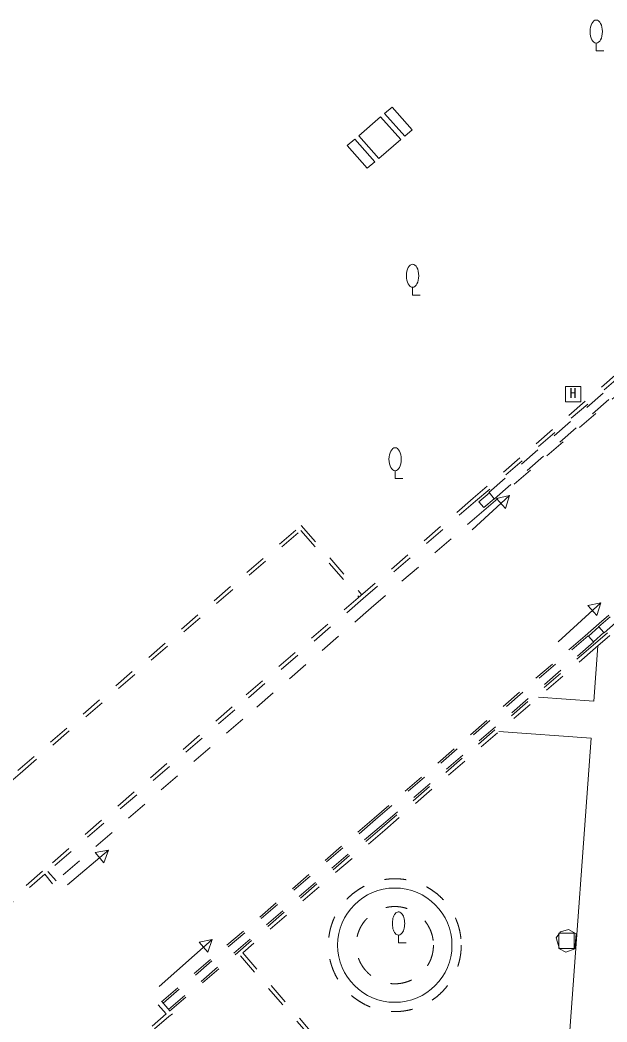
# Model space of a CAD drawing. Units: millimetres, scale not verified. Extents: x -294350 to 464306, y -228900 to 207900.
# Drawn here: x 35311 to 54306, y -20723 to 11707 of the extents above; entities that cross this region are included whole.
import ezdxf
from ezdxf.enums import TextEntityAlignment as Align

# ---------------------------------------------------------------- set-up
doc = ezdxf.new("R2010")
doc.units = ezdxf.units.MM
doc.header["$LTSCALE"] = 700
doc.linetypes.add('USER1', pattern=[2, 1, -1])
doc.layers.add('0-0', color=7, linetype='Continuous')
doc.layers.add('0-5_S-BGD', color=8, linetype='Continuous', lineweight=13)
doc.styles.add('ＭＳ ゴシック', font='')
doc.styles.get('ＭＳ ゴシック').set_extended_font_data('MS Gothic')

# ---------------------------------------------------------------- blocks, each defined once
blk = doc.blocks.new('独立樹（広葉樹）_1')
at = {"layer": '0-5_S-BGD'}
blk.add_lwpolyline([(55351934400, -88860878400), (55351934400, -88861053400), (55352109400, -88861053400)], dxfattribs=at)
blk.add_ellipse((55351934400, -88860615900), major_axis=(0, 262500), ratio=0.533333, dxfattribs=at)
blk = doc.blocks.new('照明灯_2')
at = {"layer": '0-5_S-BGD'}
blk.add_lwpolyline([(55351235800, -88868656100), (55351585800, -88868656100), (55351585800, -88869006100), (55351235800, -88869006100)], close=True, dxfattribs=at)
at = {"layer": '0-5_S-BGD', "style": 'ＭＳ ゴシック'}
blk.add_text('H', height=230900, dxfattribs=at).set_placement((55351332027, -88868988608), align=Align.BOTTOM_LEFT)
blk = doc.blocks.new('独立樹（広葉樹）_28')
at = {"layer": '0-5_S-BGD'}
blk.add_lwpolyline([(55347378800, -88870568500), (55347378800, -88870743500), (55347553800, -88870743500)], dxfattribs=at)
blk.add_ellipse((55347378800, -88870306000), major_axis=(0, 262500), ratio=0.533333, dxfattribs=at)
blk = doc.blocks.new('独立樹（広葉樹）_106')
at = {"layer": '0-5_S-BGD'}
blk.add_lwpolyline([(55347774300, -88866408400), (55347774300, -88866583400), (55347949300, -88866583400)], dxfattribs=at)
blk.add_ellipse((55347774300, -88866145900), major_axis=(0, 262500), ratio=0.533333, dxfattribs=at)

msp = doc.modelspace()

# ---------------------------------------------------------------- linework, layer by layer
at = {"layer": '0-5_S-BGD'}
for p, q in [((47111.1, 8681.2), (47354.6, 8890.5)), ((48004.4, 8156.8), (47354.6, 8890.5)), ((46982.4, 8570.7), (46271.6, 7959.8)), ((47632.3, 7837), (46982.4, 8570.7)), ((47760.9, 7947.5), (47111.1, 8681.2)), ((48004.4, 8156.8), (47760.9, 7947.5)), ((45900.3, 7640.7), (46143.8, 7849.9)), ((46793.6, 7116.2), (46143.8, 7849.9)), ((46921.5, 7226.1), (46271.6, 7959.8)), ((47632.3, 7837), (46921.5, 7226.1)), ((46550.2, 6907), (45900.3, 7640.7)), ((46793.6, 7116.2), (46550.2, 6907)), ((49948.2, -4793.9), (51151.4, -3687.9)), ((50501, -3601), (50161, -3885)), ((50161, -3885), (50319, -4070)), ((50659, -3786), (50319, -4070)), ((50501, -3601), (50659, -3786)), ((51151.4, -3687.9), (50728.8, -3782.3)), ((51021.8, -4101.1), (50728.8, -3782.3)), ((51151.4, -3687.9), (51021.8, -4101.1)), ((52724.7, -8417.1), (54110.1, -7153.2)), ((54110.1, -7153.2), (53687.2, -7246)), ((53979, -7565.9), (53687.2, -7246)), ((54110.1, -7153.2), (53979, -7565.9)), ((54043.4, -7938.2), (53710.4, -8236.2)), ((54043.4, -7938.2), (54203.4, -8117.2)), ((53710.4, -8236.2), (53870.4, -8415.2)), ((54203.4, -8117.2), (53870.4, -8415.2)), ((54011, -8552.2), (53880.5, -10342.6)), ((52091.1, -10212.1), (53880.5, -10342.6)), ((50807.7, -11321.7), (53793.2, -11539.4)), ((53793.2, -11539.4), (53007.9, -22310.8)), ((36843.1, -16288.7), (38171.9, -15162.5)), ((38171.9, -15162.5), (37745.8, -15239.8)), ((38025.8, -15570.1), (37745.8, -15239.8)), ((38171.9, -15162.5), (38025.8, -15570.1)), ((36474.9, -16158.2), (36213, -15855.9)), ((47500.7, -17177.9), (47475.8, -17195.9)), ((47526.7, -17166.2), (47500.7, -17177.9)), ((47553.3, -17161.2), (47526.7, -17166.2)), ((47580, -17162.9), (47553.3, -17161.2)), ((47606.4, -17171.2), (47580, -17162.9)), ((47631.9, -17186.1), (47606.4, -17171.2)), ((47656.1, -17207.2), (47631.9, -17186.1)), ((47364, -17461.3), (47360.4, -17511)), ((47360.4, -17511), (47360.4, -17561.1)), ((47371.1, -17413), (47364, -17461.3)), ((47381.5, -17366.9), (47371.1, -17413)), ((47395.1, -17323.8), (47381.5, -17366.9)), ((47411.7, -17284.5), (47395.1, -17323.8)), ((47430.9, -17249.6), (47411.7, -17284.5)), ((47452.4, -17219.9), (47430.9, -17249.6)), ((47475.8, -17195.9), (47452.4, -17219.9)), ((47678.6, -17234.1), (47656.1, -17207.2)), ((47699, -17266.5), (47678.6, -17234.1)), ((47716.9, -17303.6), (47699, -17266.5)), ((47732.1, -17344.9), (47716.9, -17303.6)), ((47744.1, -17389.6), (47732.1, -17344.9)), ((47752.9, -17436.9), (47744.1, -17389.6)), ((47758.2, -17486), (47752.9, -17436.9)), ((47760, -17536), (47758.2, -17486)), ((47360.4, -17561.1), (47364, -17610.7)), ((47364, -17610.7), (47371.1, -17659)), ((47371.1, -17659), (47381.5, -17705.1)), ((47381.5, -17705.1), (47395.1, -17748.2)), ((47395.1, -17748.2), (47411.7, -17787.6)), ((47411.7, -17787.6), (47430.9, -17822.4)), ((47430.9, -17822.4), (47452.4, -17852.1)), ((47678.6, -17837.9), (47699, -17805.6)), ((47699, -17805.6), (47716.9, -17768.4)), ((47716.9, -17768.4), (47732.1, -17727.1)), ((47732.1, -17727.1), (47744.1, -17682.4)), ((47744.1, -17682.4), (47752.9, -17635.1)), ((47752.9, -17635.1), (47758.2, -17586)), ((47758.2, -17586), (47760, -17536)), ((39816.6, -19570.6), (41530.2, -18057.6)), ((41530.2, -18057.6), (41105.8, -18143.5)), ((41392.4, -18468.1), (41105.8, -18143.5)), ((41530.2, -18057.6), (41392.4, -18468.1)), ((47452.4, -17852.1), (47475.8, -17876.2)), ((47475.8, -17876.2), (47500.7, -17894.2)), ((47500.7, -17894.2), (47526.7, -17905.8)), ((47526.7, -17905.8), (47553.3, -17910.8)), ((47553.3, -17910.8), (47580, -17909.1)), ((47560, -17911), (47560, -18161)), ((47580, -17909.1), (47606.4, -17900.8)), ((47606.4, -17900.8), (47631.9, -17886)), ((47631.9, -17886), (47656.1, -17864.9)), ((47656.1, -17864.9), (47678.6, -17837.9)), ((52745.2, -17846.6), (52745.2, -18346.6)), ((53245.2, -17846.6), (52745.2, -17846.6)), ((53245.2, -18346.6), (53245.2, -17846.6)), ((47560, -18161), (47810, -18161)), ((52745.2, -18346.6), (53245.2, -18346.6)), ((39900.2, -20065.7), (40161.8, -20368.3))]:
    msp.add_line(p, q, dxfattribs=at)
at = {"layer": '0-5_S-BGD', "linetype": 'USER1'}
for p, q in [((56776.4, 2118.7), (50433.2, -3383.5)), ((50485.9, -3583.3), (56897.4, 1978.2)), ((56854.6, 2027.7), (50511.5, -3474.5)), ((50661.2, -3788.6), (57073.4, 1773.4)), ((57115.3, 1724.3), (50772.5, -3777.6)), ((61806, -1178.2), (54035.4, -7929.2)), ((61763, -1127.9), (54057.9, -7823)), ((61982.8, -1382.2), (54215.3, -8130.5)), ((50433.2, -3383.5), (49979, -3771.8)), ((50511.5, -3474.5), (50057, -3863)), ((49977.5, -3773.2), (46334.5, -6929.1)), ((50056, -3863.9), (46413, -7019.8)), ((50772.5, -3777.6), (50316.9, -4167)), ((50317.9, -4166.2), (46674.9, -7322.2)), ((35240, -12588.4), (44411.2, -4650.3)), ((35318.4, -12679.2), (44399.4, -4819.2)), ((44399.4, -4819.2), (46283.1, -6973.7)), ((44411.2, -4650.3), (46373.8, -6895.1)), ((46334.5, -6929.1), (42181.5, -10526.1)), ((46413, -7019.8), (42260, -10616.8)), ((46674.9, -7322.2), (42521.9, -10919.2)), ((54057.9, -7823), (53597.9, -8221.9)), ((53598.2, -8221.7), (46774.2, -14121.7)), ((53697.8, -8222.1), (46817.1, -14171.1)), ((53877.8, -8423.4), (46993.7, -14375.3)), ((54320.1, -8125), (53860, -8524.1)), ((54398.8, -8215.7), (53938.7, -8614.8)), ((53859.8, -8524.3), (47035.8, -14424.3)), ((53938.3, -8615.1), (47114.3, -14515.1)), ((42181.5, -10526.1), (36042.4, -15844.9)), ((42260, -10616.8), (36116.9, -15939.2)), ((42521.9, -10919.2), (36365, -16253.5)), ((35318.4, -12679.2), (30074, -17193)), ((46774.2, -14121.7), (39784.6, -20165.7)), ((46817.1, -14171.1), (39942.7, -20114.9)), ((47035.8, -14424.3), (40048.5, -20466.3)), ((46993.7, -14375.3), (40119.3, -20319.1)), ((47114.3, -14515.1), (42520.8, -18487.1)), ((36042.4, -15844.9), (33414.2, -18102.3)), ((33493.6, -18192.3), (36116.9, -15939.2)), ((36116.9, -15939.2), (36365, -16253.5)), ((52798.4, -17804.2), (52662.4, -18000.2)), ((53061.4, -17725.2), (52798.4, -17804.2)), ((53310.4, -17866.2), (53061.4, -17725.2)), ((52662.4, -18000.2), (52767.4, -18356.2)), ((53264.4, -18356.2), (53310.4, -17866.2)), ((52767.4, -18356.2), (52977.4, -18462.2)), ((52977.4, -18462.2), (53264.4, -18356.2)), ((42441.2, -18578.5), (56098.8, -34380.1)), ((42520.8, -18487.1), (56189, -34301)), ((40043, -20460), (39784.6, -20165.7)), ((37486.3, -22708), (40043, -20460)), ((37565, -22798.6), (40122.2, -20550.1)), ((40240.3, -20459.1), (40122.2, -20550.1))]:
    msp.add_line(p, q, dxfattribs=at)
for radius in [2150, 1250]:
    msp.add_circle((47440.2, -18237.7), radius, dxfattribs=at)
at = {"layer": '0-5_S-BGD'}
msp.add_circle((47440.2, -18237.7), 1850, dxfattribs=at)

# ---------------------------------------------------------------- block references
at = {"layer": '0-0', "xscale": 0.001428571, "yscale": 0.001428571}
for name in ['独立樹（広葉樹）_1', '独立樹（広葉樹）_106', '照明灯_2', '独立樹（広葉樹）_28']:
    msp.add_blockref(name, (-79020209.6, 126955030.8), dxfattribs=at)

doc.saveas('drawing.dxf')
